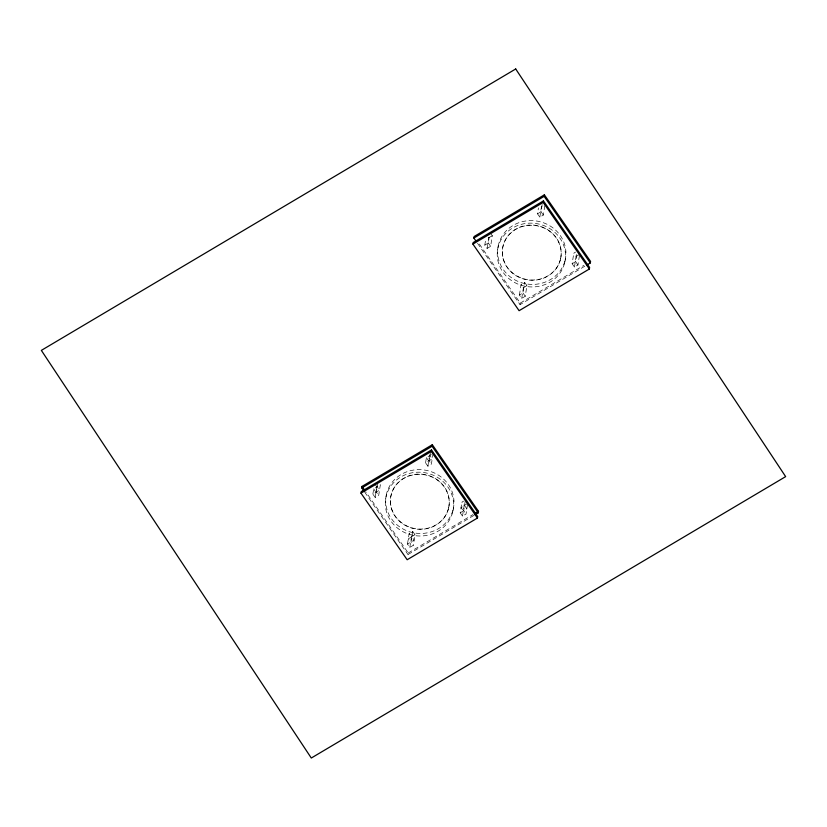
<?xml version="1.0" encoding="UTF-8"?>
<svg xmlns="http://www.w3.org/2000/svg" width="827" height="827" viewBox="0 0 827 827"><rect width="100%" height="100%" fill="white"/><g stroke="black" fill="none" stroke-linecap="round" stroke-linejoin="round"><path stroke-width="0.62" stroke-dasharray="4.13 3.1" d="M372.874 494.132L373.69 488.912L377.205 486.824L379.51 490.153L372.874 494.132L375.179 497.461L378.694 495.373L380.358 484.746L376.843 486.834L375.179 497.461M377.877 482.503L376.388 492.044L378.694 495.373M386.002 496.934L386.395 494.401M407.494 544.073L409.158 533.446L412.673 531.358L414.989 534.687L413.324 545.313L409.81 547.402L407.494 544.073L414.141 540.093L411.825 536.764L408.321 538.842L410.626 542.171M473.861 515.438L407.98 554.524L408.218 553.005L365.71 491.703M409.81 547.402L411.474 536.775L409.158 533.446M412.673 531.358L411.009 541.985L413.324 545.313M425.574 462.862L426.391 457.641L429.906 455.553L432.221 458.882L425.574 462.862L427.89 466.19L431.394 464.112L432.893 454.561M427.89 466.19L429.554 455.563L427.817 453.072M430.588 451.232L429.089 460.784L431.394 464.112M490.556 233.204L492.292 235.705L490.628 246.332L487.113 248.41L484.808 245.081L485.728 239.179M487.113 248.41L488.778 237.783L487.041 235.292M490.628 246.332L488.323 243.004L489.243 237.101M448.627 507.974A29.472 27.446 8.9 0 0 410.564 475.525A29.472 27.446 8.9 0 0 400.227 521.94A29.472 27.446 8.9 0 0 448.627 507.974L448.668 507.716A29.472 27.446 8.9 0 0 410.605 475.267A29.472 27.446 8.9 0 0 400.268 521.682A29.472 27.446 8.9 0 0 448.668 507.716M452.896 511.241A34.217 31.86 8.9 0 0 408.724 473.582A34.217 31.86 8.9 0 0 396.722 527.45A34.217 31.86 8.9 0 0 452.896 511.241L453.299 508.708A34.217 31.86 8.9 0 0 409.117 471.039A34.217 31.86 8.9 0 0 397.125 524.918A34.217 31.86 8.9 0 0 453.299 508.708M497.937 247.893L498.33 245.35M467.524 504.501L466.025 514.043L462.51 516.131L460.205 512.802L461.869 502.175L463.627 501.131M462.51 516.131L464.174 505.504L461.869 502.175M465.219 501.172L463.72 510.714L466.025 514.043M519.428 295.022L521.093 284.395L524.607 282.307L526.923 285.635L525.259 296.262L521.744 298.351L519.428 295.022L522.943 292.934L524.607 282.307M584.834 266.191L520.049 304.625L520.286 303.106L478.513 242.859M521.744 298.351L523.408 287.724L521.093 284.395M544.817 205.613L543.329 215.061L539.824 217.15L537.509 213.821L538.439 207.918M539.824 217.15L541.489 206.523L544.993 204.434M543.329 215.061L541.023 211.733L542.502 202.284M560.561 258.923A29.472 27.446 8.9 0 0 522.499 226.474A29.472 27.446 8.9 0 0 512.161 272.889A29.472 27.446 8.9 0 0 560.561 258.923L560.603 258.665A29.472 27.446 8.9 0 0 522.54 226.216A29.472 27.446 8.9 0 0 512.202 272.631A29.472 27.446 8.9 0 0 560.603 258.665M564.831 262.19A34.217 31.86 8.9 0 0 520.659 224.53A34.217 31.86 8.9 0 0 508.657 278.399A34.217 31.86 8.9 0 0 564.831 262.19L565.234 259.657A34.217 31.86 8.9 0 0 521.051 221.998A34.217 31.86 8.9 0 0 509.06 275.867A34.217 31.86 8.9 0 0 565.234 259.657M579.438 255.553L577.959 265.002L574.445 267.08L572.139 263.751L573.804 253.124L575.561 252.08M574.445 267.08L576.109 256.453L573.804 253.124M577.959 265.002L575.654 261.673L577.132 252.225M488.778 237.783L492.292 235.705M484.808 245.081L488.323 243.004M537.509 213.821L541.023 211.733M523.408 287.724L526.923 285.635M576.109 256.453L579.624 254.375M572.139 263.751L575.654 261.673M520.286 303.106L583.965 265.322M429.554 455.563L431.301 454.53M411.474 536.775L414.989 534.687M464.174 505.504L467.689 503.416M460.205 512.802L466.841 508.822L464.536 505.493L461.021 507.582L463.327 510.91M408.218 553.005L473.003 514.57M522.943 292.934L525.259 296.262M477.541 243.324L520.049 304.625M426.391 457.641L428.706 460.97M375.107 484.343L376.843 486.834M373.69 488.912L375.996 492.241M364.738 492.168L407.98 554.524"/><path stroke-width="1.24" d="M360.985 493.161L361.223 491.641L431.498 449.95L477.675 516.534L477.437 518.053L407.163 559.745L360.985 493.161L431.26 451.47L431.498 449.95M364.004 491.104L361.802 487.94L362.04 486.421L432.314 444.73L478.492 511.313L478.254 512.833L474.956 514.787M478.254 512.833L432.076 446.249L432.314 444.73M472.92 244.11L473.158 242.59L543.432 200.909L589.61 267.483L589.372 269.002L519.098 310.694L472.92 244.11L543.194 202.419L543.432 200.909M476.073 241.215L473.871 238.042L474.109 236.522L544.383 194.831L590.561 261.415L590.323 262.934L587.025 264.888M590.323 262.934L544.145 196.35L544.383 194.831M473.871 238.042L544.145 196.35M361.802 487.94L432.076 446.249M475.194 513.267L478.492 511.313M543.194 202.419L589.372 269.002M431.26 451.47L477.437 518.053M362.04 486.421L364.242 489.594M515.707 68.972L41.35 350.379L311.293 758.028L785.65 476.621L515.707 68.972"/></g></svg>
